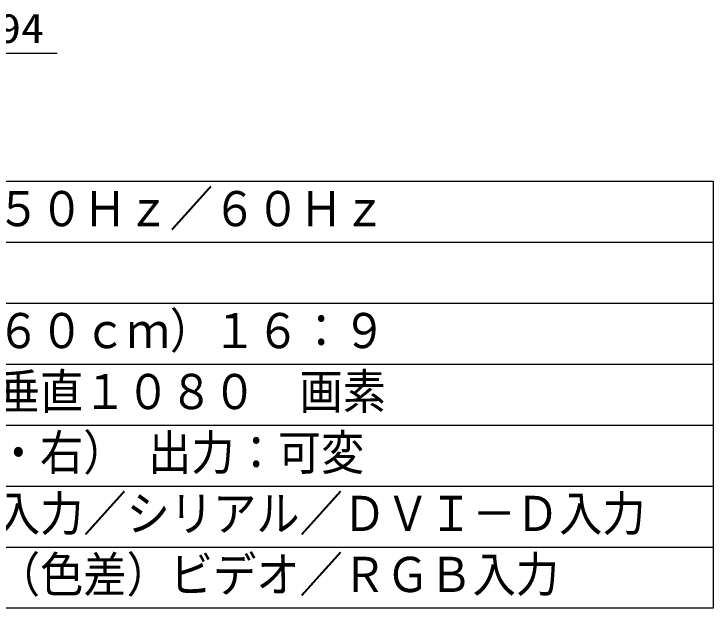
# Model space of a CAD drawing. Units: millimetres, scale not verified. Extents: x -63 to 63, y -57 to 57.
# Drawn here: x 5.2 to 62.5, y -56.5 to -7.8 of the extents above; entities that cross this region are included whole.
import ezdxf
from ezdxf.enums import TextEntityAlignment as Align

# ---------------------------------------------------------------- set-up
doc = ezdxf.new("R2010")
doc.units = ezdxf.units.MM
doc.header["$LTSCALE"] = 0.190236
doc.linetypes.add('DASHED1', pattern=[1.8, 1.2, -0.6])
for name, color, linetype in [('0-0_MOJI1', 2, 'Continuous'), ('0-2_GAIKEI', 1, 'DASHED1'), ('0-4_WAKU', 7, 'Continuous')]:
    doc.layers.add(name, color=color, linetype=linetype)
doc.styles.add('ＭＳ ゴシック', font='')
doc.styles.get('ＭＳ ゴシック').set_extended_font_data('MS Gothic')

msp = doc.modelspace()

# ---------------------------------------------------------------- linework, layer by layer
at = {"layer": '0-2_GAIKEI', "color": 3, "linetype": 'Continuous'}
msp.add_line((-0.9162, -10.9905), (8.7505, -10.9905), dxfattribs=at)
at = {"layer": '0-4_WAKU', "color": 4}
for p, q in [((-62.5001, -21.5), (62.5001, -21.5)), ((62.5001, -21.5), (62.5001, -56.5001)), ((62.5001, -56.5001), (-62.5001, -56.5001))]:
    msp.add_line(p, q, dxfattribs=at)
at = {"layer": '0-4_WAKU', "color": 1}
for p, q in [((-62.5001, -26.5), (62.5001, -26.5)), ((-62.5001, -31.5001), (62.5001, -31.5001)), ((-62.5001, -36.5001), (62.5001, -36.5001)), ((-62.5001, -41.5001), (62.5001, -41.5001)), ((-62.5001, -46.5001), (62.5001, -46.5001)), ((-62.5001, -51.5001), (62.5001, -51.5001))]:
    msp.add_line(p, q, dxfattribs=at)

# ---------------------------------------------------------------- texts
at = {"layer": '0-0_MOJI1', "style": 'ＭＳ ゴシック', "width": 0.9}
for s, p in [('ＡＣ２００Ｖ\u3000５０Ｈｚ／６０Ｈｚ', (-21, -26.0552)), ('１０３Ｖ型（２６０ｃｍ）１６：９', (-21, -36.0552)), ('水平１９２０×垂直１０８０\u3000画素', (-21, -41.0552)), ('ＲＣＡ×２（左・右） 出力：可変', (-21, -46.0552)), ('ＰＣ入力／音声入力／シリアル／ＤＶＩ－Ｄ入力', (-21, -51.0552)), ('コンポーネント（色差）ビデオ／ＲＧＢ入力', (-21, -56.0552))]:
    msp.add_text(s, height=2.887, dxfattribs=at).set_placement(p, align=Align.BOTTOM_LEFT)
at = {"layer": '0-2_GAIKEI', "color": 3, "style": 'ＭＳ ゴシック', "width": 1.15}
msp.add_text('194', height=2.406, dxfattribs=at).set_placement((2.03, -10.8809), align=Align.BOTTOM_LEFT)

doc.saveas('drawing.dxf')
